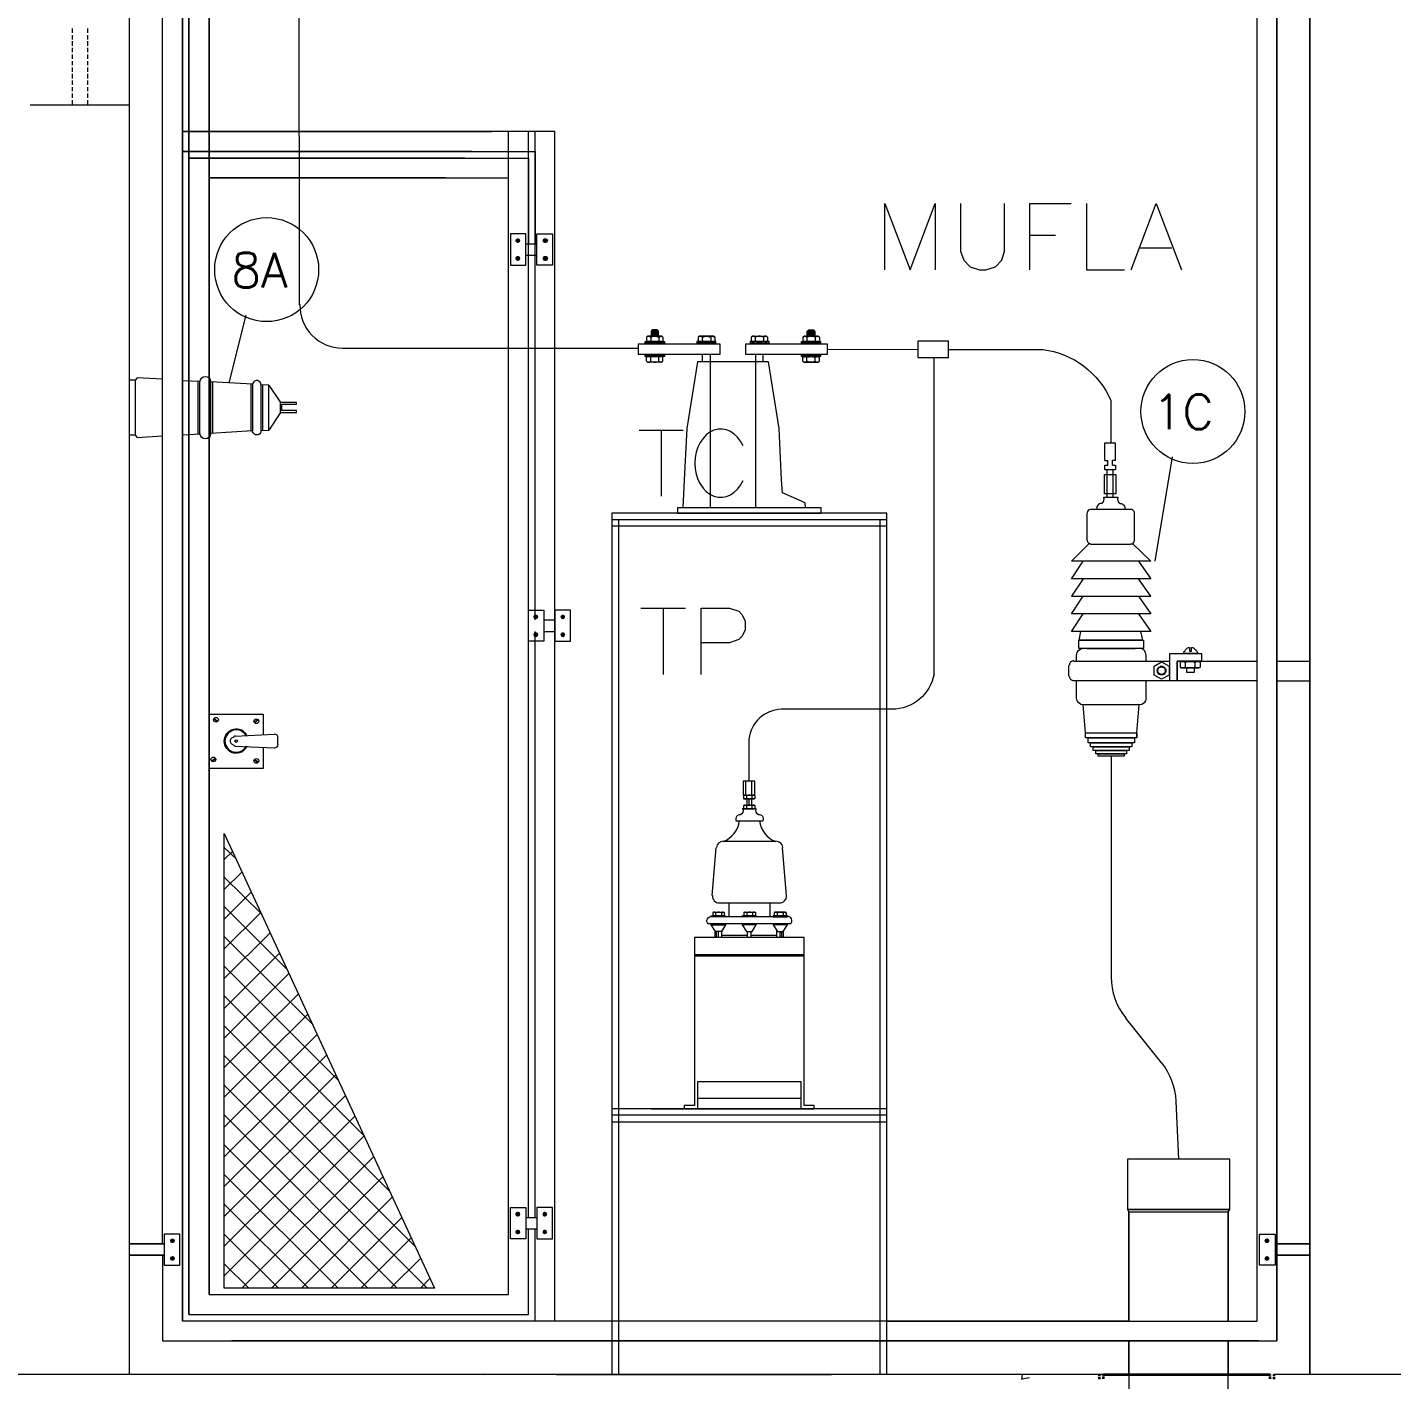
# Model space of a CAD drawing. Header units: inches. Extents: x 5 to 1823, y 18 to 726.
# Drawn here: x 1431.5 to 1510.1, y 457.2 to 535.1 of the extents above; entities that cross this region are included whole.
import ezdxf

# ---------------------------------------------------------------- set-up
doc = ezdxf.new("R2010")
doc.units = ezdxf.units.IN
doc.header["$MEASUREMENT"] = 0
for name, color, linetype in [('PDF_0', 7, 'Continuous'), ('PDF_EL0001', 1, 'Continuous'), ('PDF_ENTRADA-ELETRICA', 1, 'Continuous'), ('PDF_MASCARA', 1, 'Continuous'), ('PDF_PAREDE', 6, 'Continuous'), ('PDF_Texto', 6, 'Continuous'), ('PDF_TIGRECAD', 6, 'Continuous')]:
    doc.layers.add(name, color=color, linetype=linetype)
for name, color, linetype, true_color in [('PDF_EL0012', 7, 'Continuous', 0x00dddd), ('PDF_ENIT-EL0C132', 7, 'Continuous', 0x00dddd), ('PDF_TUB-ELETRICA', 7, 'Continuous', 0x7fbfff)]:
    doc.layers.add(name, color=color, linetype=linetype, true_color=true_color)
doc.styles.add('PDF RomanS', font='romans__.ttf')

msp = doc.modelspace()

# ---------------------------------------------------------------- linework, layer by layer
at = {"layer": 'PDF_0', "lineweight": 5}
for points in [[(1445.52, 574.437), (1502.375, 574.437), (1490.013, 574.437), (1502.375, 574.437), (1440.462, 574.437), (1440.462, 529.076), (1458.284, 529.076)], [(1481.038, 460.559), (1502.375, 460.559), (1502.375, 574.437)], [(1461.925, 460.559), (1461.925, 529.076), (1440.462, 529.076), (1440.462, 561.716)], [(1439.319, 465.004), (1439.319, 552.614)], [(1502.48, 459.416), (1481.038, 459.416), (1503.518, 459.416), (1503.518, 552.614), (1503.518, 459.416)], [(1434.112, 535.024), (1434.112, 534.77)], [(1434.112, 534.643), (1434.112, 534.389)], [(1435.001, 535.024), (1435.001, 534.77)], [(1435.001, 534.643), (1435.001, 534.389)], [(1505.423, 526.579), (1505.423, 534.855)], [(1434.112, 534.283), (1434.112, 534.029)], [(1434.112, 533.902), (1434.112, 533.648)], [(1435.001, 534.283), (1435.001, 534.029)], [(1435.001, 533.902), (1435.001, 533.648)], [(1434.112, 533.521), (1434.112, 533.267)], [(1434.112, 533.14), (1434.112, 532.908)], [(1435.001, 533.521), (1435.001, 533.267)], [(1435.001, 533.14), (1435.001, 532.908)], [(1434.112, 532.781), (1434.112, 532.527)], [(1434.112, 532.4), (1434.112, 532.146)], [(1435.001, 532.781), (1435.001, 532.527)], [(1435.001, 532.4), (1435.001, 532.146)], [(1434.112, 532.019), (1434.112, 531.765)], [(1434.112, 531.638), (1434.112, 531.405)], [(1435.001, 532.019), (1435.001, 531.765)], [(1435.001, 531.638), (1435.001, 531.405)], [(1437.414, 530.6), (1431.699, 530.6)], [(1434.112, 531.278), (1434.112, 531.024)], [(1434.112, 530.897), (1434.112, 530.6)], [(1435.001, 531.278), (1435.001, 531.024)], [(1435.001, 530.897), (1435.001, 530.6)], [(1442.007, 462.083), (1459.258, 462.083), (1459.258, 529.076)], [(1460.401, 500.946), (1460.401, 529.076)], [(1460.782, 500.946), (1460.782, 529.076)], [(1457.141, 527.933), (1440.462, 527.933), (1460.782, 527.933), (1460.782, 522.62)], [(1456.76, 527.552), (1440.843, 527.552), (1460.401, 527.552), (1460.401, 522.62)], [(1455.617, 526.409), (1442.007, 526.409), (1459.258, 526.409)], [(1480.933, 521.118), (1480.933, 524.928), (1482.393, 521.118), (1483.832, 524.928), (1483.832, 521.118)], [(1485.293, 524.928), (1485.293, 522.197), (1485.483, 521.668), (1485.843, 521.287), (1486.394, 521.118), (1486.753, 521.118), (1487.304, 521.287), (1487.664, 521.668), (1487.833, 522.197), (1487.833, 524.928)], [(1489.293, 521.118), (1489.293, 524.928), (1491.664, 524.928)], [(1492.553, 524.928), (1492.553, 521.118), (1494.733, 521.118)], [(1495.114, 521.118), (1496.554, 524.928), (1498.014, 521.118)], [(1489.293, 523.107), (1490.754, 523.107)], [(1460.253, 522.62), (1460.888, 522.62)], [(1460.253, 521.964), (1460.888, 521.964)], [(1495.643, 522.388), (1497.464, 522.388)], [(1467.894, 517.583), (1467.809, 517.667), (1467.534, 517.667), (1467.47, 517.583), (1467.47, 517.286)], [(1467.894, 517.286), (1467.894, 517.583), (1467.47, 517.583)], [(1467.894, 517.456), (1467.47, 517.583), (1467.894, 517.477)], [(1467.894, 517.435), (1467.47, 517.562)], [(1467.894, 517.413), (1467.47, 517.54)], [(1467.894, 517.392), (1467.47, 517.519)], [(1467.47, 517.498), (1467.894, 517.371), (1467.47, 517.477)], [(1467.894, 517.35), (1467.47, 517.456)], [(1467.894, 517.329), (1467.47, 517.435)], [(1467.894, 517.308), (1467.47, 517.413)], [(1467.809, 517.286), (1467.47, 517.392), (1467.873, 517.286)], [(1467.746, 517.286), (1467.47, 517.371)], [(1467.661, 517.286), (1467.47, 517.35)], [(1467.597, 517.286), (1467.47, 517.329)], [(1467.513, 517.286), (1467.47, 517.308)], [(1467.894, 517.498), (1467.555, 517.583)], [(1467.894, 517.519), (1467.619, 517.583)], [(1467.894, 517.54), (1467.703, 517.583)], [(1467.83, 517.583), (1467.894, 517.562), (1467.767, 517.583)], [(1476.466, 517.583), (1476.551, 517.667), (1476.826, 517.667), (1476.89, 517.583)], [(1476.466, 517.286), (1476.466, 517.583), (1476.89, 517.583), (1476.89, 517.286)], [(1476.593, 517.583), (1476.466, 517.562), (1476.53, 517.583)], [(1476.466, 517.54), (1476.657, 517.583)], [(1476.466, 517.519), (1476.742, 517.583)], [(1476.466, 517.498), (1476.805, 517.583)], [(1476.466, 517.477), (1476.89, 517.583), (1476.466, 517.456)], [(1476.466, 517.435), (1476.89, 517.562)], [(1476.466, 517.413), (1476.89, 517.54)], [(1476.466, 517.392), (1476.89, 517.519)], [(1476.89, 517.477), (1476.466, 517.371), (1476.89, 517.498)], [(1476.466, 517.35), (1476.89, 517.456)], [(1476.466, 517.329), (1476.89, 517.435)], [(1476.466, 517.308), (1476.89, 517.413)], [(1476.488, 517.286), (1476.89, 517.392), (1476.551, 517.286)], [(1476.636, 517.286), (1476.89, 517.371)], [(1476.699, 517.286), (1476.89, 517.35)], [(1476.763, 517.286), (1476.89, 517.329)], [(1476.847, 517.286), (1476.89, 517.308)], [(1467.132, 516.842), (1467.132, 516.99), (1468.232, 516.99), (1468.232, 516.842)], [(1468.232, 516.905), (1467.132, 516.905)], [(1471.196, 516.842), (1471.196, 516.99), (1470.095, 516.99), (1470.095, 516.842)], [(1471.196, 516.905), (1470.095, 516.905)], [(1474.265, 516.842), (1474.265, 516.99), (1473.164, 516.99), (1473.164, 516.842)], [(1473.164, 516.905), (1474.265, 516.905)], [(1476.128, 516.842), (1476.128, 516.99), (1477.228, 516.99), (1477.228, 516.842)], [(1476.128, 516.905), (1477.228, 516.905)], [(1468.232, 516.249), (1468.232, 516.122), (1467.132, 516.122), (1467.132, 516.249)], [(1468.232, 516.186), (1467.132, 516.186)], [(1476.361, 507.402), (1476.339, 507.698), (1475.027, 508.269), (1474.985, 509.01), (1474.837, 511.974), (1474.223, 515.826), (1470.137, 515.826), (1469.524, 511.974), (1469.375, 509.01), (1469.291, 507.402)], [(1470.434, 515.826), (1470.434, 516.249)], [(1470.878, 516.249), (1470.878, 515.826), (1470.878, 509.01), (1470.878, 507.402)], [(1473.482, 516.249), (1473.482, 515.826), (1473.482, 509.01), (1473.482, 507.402)], [(1473.926, 515.826), (1473.926, 516.249)], [(1477.228, 516.249), (1477.228, 516.122), (1476.128, 516.122), (1476.128, 516.249)], [(1476.128, 516.186), (1477.228, 516.186)], [(1439.319, 514.81), (1437.858, 514.895), (1437.752, 514.768), (1437.752, 511.593), (1437.858, 511.466), (1439.319, 511.55)], [(1437.752, 514.768), (1437.414, 514.768)], [(1440.462, 514.746), (1441.478, 514.704)], [(1441.351, 514.704), (1441.351, 511.677)], [(1442.197, 514.662), (1442.197, 511.72)], [(1444.399, 514.514), (1444.399, 513.18), (1444.399, 511.847)], [(1445.076, 514.492), (1445.076, 513.18), (1445.076, 511.868)], [(1446.113, 512.905), (1445.436, 511.889), (1445.436, 514.471), (1446.113, 513.476)], [(1444.991, 511.868), (1445.436, 511.889)], [(1466.772, 511.889), (1469.312, 511.889)], [(1468.042, 511.889), (1468.042, 508.079)], [(1437.752, 511.593), (1437.414, 511.593)], [(1493.611, 510.132), (1493.611, 511.148)], [(1494.225, 510.132), (1494.225, 511.148)], [(1493.738, 507.994), (1493.738, 509.603)], [(1493.781, 509.857), (1493.781, 510.132)], [(1494.056, 509.857), (1494.056, 510.132)], [(1494.077, 507.994), (1494.077, 509.603)], [(1494.331, 507.994), (1493.548, 507.994)], [(1481.038, 457.511), (1481.038, 507.105), (1465.206, 507.105), (1465.206, 457.49)], [(1481.038, 506.724), (1465.206, 506.724)], [(1481.038, 506.343), (1465.206, 506.343)], [(1465.587, 506.724), (1465.587, 457.49)], [(1480.657, 457.511), (1480.657, 506.724)], [(1466.878, 501.623), (1469.439, 501.623)], [(1468.169, 501.623), (1468.169, 497.813)], [(1470.349, 497.813), (1470.349, 501.623), (1471.979, 501.623), (1472.529, 501.454), (1472.699, 501.263), (1472.889, 500.903), (1472.889, 500.353), (1472.699, 499.993), (1472.529, 499.824), (1471.979, 499.633), (1470.349, 499.633)], [(1461.29, 500.946), (1461.925, 500.946)], [(1460.401, 466.528), (1460.401, 500.289)], [(1460.782, 466.528), (1460.782, 500.289)], [(1461.29, 500.289), (1461.925, 500.289)], [(1445.118, 493.622), (1445.118, 492.394), (1442.007, 492.394), (1442.007, 495.527), (1445.118, 495.527), (1445.118, 494.32)], [(1442.282, 495.252), (1442.494, 495.104)], [(1442.303, 495.273), (1442.515, 495.104)], [(1444.801, 495.188), (1444.589, 495.04)], [(1444.822, 495.188), (1444.61, 495.019)], [(1445.753, 494.342), (1443.51, 494.236)], [(1443.51, 493.685), (1445.753, 493.58)], [(1445.965, 493.77), (1445.965, 494.151)], [(1442.134, 492.839), (1442.345, 492.966)], [(1442.134, 492.818), (1442.367, 492.945)], [(1444.801, 492.733), (1444.589, 492.881)], [(1444.822, 492.754), (1444.61, 492.902)], [(1472.931, 490.849), (1472.931, 491.653)], [(1473.27, 490.849), (1473.27, 491.653)], [(1472.995, 490.278), (1472.995, 490.637)], [(1473.122, 490.278), (1473.122, 490.637)], [(1473.27, 490.278), (1473.27, 490.637)], [(1473.905, 489.367), (1472.339, 489.367)], [(1470.984, 485.071), (1471.217, 487.822)], [(1474.858, 484.626), (1471.386, 484.626)], [(1471.937, 484.626), (1471.937, 483.843)], [(1474.307, 484.626), (1474.307, 483.843)], [(1470.921, 483.377), (1471.746, 483.377), (1471.513, 482.996), (1471.175, 482.996), (1470.921, 483.377), (1470.921, 483.441), (1471.746, 483.441), (1471.746, 483.377)], [(1475.302, 483.843), (1470.942, 483.843)], [(1473.524, 483.377), (1472.72, 483.377), (1472.953, 482.996), (1473.291, 482.996), (1473.524, 483.377), (1473.524, 483.441), (1472.72, 483.441), (1472.72, 483.377)], [(1475.323, 483.377), (1474.498, 483.377), (1474.752, 482.996), (1475.069, 482.996), (1475.323, 483.377), (1475.323, 483.441), (1474.498, 483.441), (1474.498, 483.377)], [(1471.153, 482.658), (1471.153, 483.017)], [(1471.238, 482.658), (1471.238, 482.996)], [(1471.344, 482.658), (1471.344, 482.996)], [(1471.534, 482.658), (1471.534, 483.06)], [(1473.016, 482.763), (1471.534, 482.763)], [(1473.016, 482.658), (1473.016, 482.996)], [(1473.228, 482.658), (1473.228, 482.996)], [(1474.71, 482.763), (1473.228, 482.763)], [(1474.71, 482.658), (1474.71, 483.06)], [(1474.9, 482.658), (1474.9, 482.996)], [(1475.006, 482.658), (1475.006, 482.996)], [(1475.091, 482.658), (1475.091, 483.017)], [(1476.276, 481.663), (1469.968, 481.663)], [(1476.276, 481.578), (1469.968, 481.578)], [(1494.797, 478.001), (1496.871, 475.418)], [(1470.159, 472.794), (1470.159, 474.36), (1476.085, 474.36), (1476.085, 472.794)], [(1476.085, 473.386), (1470.159, 473.386)], [(1497.697, 473.217), (1497.845, 469.894)], [(1481.038, 472.794), (1465.206, 472.794)], [(1481.038, 472.413), (1465.206, 472.413)], [(1467.449, 472.794), (1474.964, 472.794), (1474.18, 472.794)], [(1470.624, 472.794), (1469.82, 472.794)], [(1481.038, 472.011), (1465.206, 472.011)], [(1460.253, 466.528), (1460.888, 466.528)], [(1440.843, 460.94), (1460.401, 460.94), (1460.401, 465.872)], [(1460.253, 465.872), (1460.888, 465.872)], [(1460.782, 460.559), (1460.782, 465.872)], [(1439.319, 464.348), (1439.319, 459.416), (1494.987, 459.416), (1443.319, 459.416)], [(1494.987, 460.559), (1467.449, 460.559), (1440.462, 460.559)], [(1462.009, 457.49), (1477.863, 457.49)], [(1505.423, 457.49), (1503.348, 457.49)]]:
    msp.add_lwpolyline(points, dxfattribs=at)
for points in [[(1440.462, 540.676), (1440.462, 460.559)], [(1440.843, 540.295), (1440.843, 460.94)], [(1442.007, 539.152), (1442.007, 462.083)], [(1460.253, 521.393), (1460.253, 523.192), (1459.364, 523.192), (1459.364, 521.393)], [(1460.888, 521.393), (1460.888, 523.192), (1461.777, 523.192), (1461.777, 521.393)], [(1466.73, 516.249), (1471.45, 516.249), (1471.45, 516.842), (1466.73, 516.842)], [(1477.631, 516.249), (1477.631, 516.842), (1472.91, 516.842), (1472.91, 516.249)], [(1482.838, 517.011), (1482.838, 516.059), (1484.594, 516.059), (1484.594, 517.011)], [(1447.044, 513.371), (1447.044, 513.476), (1446.092, 513.476), (1446.092, 512.905), (1447.044, 512.905), (1447.044, 513.011), (1446.198, 513.011), (1446.198, 513.371)], [(1493.59, 509.328), (1494.246, 509.328), (1494.246, 508.206), (1493.59, 508.206)], [(1477.271, 507.105), (1477.271, 507.402), (1468.994, 507.402), (1468.994, 507.105)], [(1461.29, 501.517), (1461.29, 499.718), (1460.401, 499.718), (1460.401, 501.517)], [(1461.925, 501.517), (1461.925, 499.718), (1462.814, 499.718), (1462.814, 501.517)], [(1473.439, 491.653), (1472.762, 491.653), (1472.762, 490.849), (1473.439, 490.849)], [(1470.921, 483.906), (1471.746, 483.906), (1471.746, 483.843), (1470.921, 483.843)], [(1472.72, 483.906), (1473.524, 483.906), (1473.524, 483.843), (1472.72, 483.843)], [(1475.323, 483.906), (1474.498, 483.906), (1474.498, 483.843), (1475.323, 483.843)], [(1469.375, 472.794), (1476.869, 472.794), (1476.869, 472.984), (1476.276, 472.984), (1476.276, 482.658), (1469.968, 482.658), (1469.968, 472.984), (1469.375, 472.984)], [(1460.253, 467.1), (1460.253, 465.301), (1459.364, 465.301), (1459.364, 467.1)], [(1460.888, 467.1), (1460.888, 465.301), (1461.777, 465.301), (1461.777, 467.1)], [(1439.424, 465.576), (1439.424, 463.777), (1440.313, 463.777), (1440.313, 465.576)], [(1439.424, 465.576), (1439.424, 463.777), (1440.313, 463.777), (1440.313, 465.576)], [(1503.412, 465.576), (1503.412, 463.777), (1502.523, 463.777), (1502.523, 465.576)], [(1503.412, 465.576), (1503.412, 463.777), (1502.523, 463.777), (1502.523, 465.576)], [(1439.424, 465.004), (1437.414, 465.004)], [(1503.412, 465.004), (1505.423, 465.004)], [(1439.424, 464.348), (1437.414, 464.348)], [(1503.412, 464.348), (1505.423, 464.348)]]:
    msp.add_lwpolyline(points, close=True, dxfattribs=at)
for points in [[(1440.462, 511.614), (1441.478, 511.677), (1441.478, 514.662, -0.999972), (1442.091, 514.672)], [(1444.504, 514.535), (1442.091, 514.662), (1442.091, 511.677, -0.999972), (1441.478, 511.688)], [(1444.991, 514.503, 1.000032), (1444.504, 514.492), (1444.504, 513.18), (1444.504, 511.847), (1442.091, 511.698)], [(1445.436, 514.471), (1444.991, 514.492), (1444.991, 513.18), (1444.991, 511.847, -1.000032), (1444.504, 511.857)], [(1494.478, 507.653, -0.575234), (1494.733, 507.317), (1493.146, 507.317)], [(1443.425, 494.193), (1443.298, 494.13, 0.542942), (1443.298, 493.812), (1443.425, 493.728, 0.131926), (1443.531, 493.686)], [(1493.971, 493.093), (1493.971, 480.393, 0.17001), (1494.806, 478.02)], [(1472.744, 490.072, -0.373533), (1472.616, 489.725, 0.575234), (1472.356, 489.394)], [(1473.651, 489.72, -0.373533), (1473.524, 490.066), (1472.72, 490.066)], [(1473.705, 489.384, 0.27696), (1474.646, 488.182), (1471.619, 488.182, 0.27696), (1472.56, 489.384)], [(1474.868, 484.647, 0.438798), (1475.26, 485.071), (1475.027, 487.822)], [(1475.493, 483.441), (1470.751, 483.441, -0.704918), (1470.961, 483.862)]]:
    msp.add_lwpolyline(points, format="xyb", dxfattribs=at)
msp.add_lwpolyline([(1444.182, 494.27, 4.367316), (1444.182, 493.672, -4.372126)], format="xyb", close=True, dxfattribs=at)
for centre, radius in [((1442.398, 495.199), 0.138), ((1444.727, 495.114), 0.138), ((1443.563, 493.971), 0.0741), ((1442.25, 492.913), 0.138), ((1444.727, 492.828), 0.138)]:
    msp.add_circle(centre, radius, dxfattribs=at)
for centre, radius, start, end in [((1493.283, 507.92), 0.286, 298.86489, 20.7941), ((1494.617, 507.92), 0.286, 159.2059, 241.13511), ((1493.389, 507.412), 0.244, 82.0802, 201.71616), ((1443.563, 493.971), 0.646, 27.29503, 332.70497), ((1443.541, 494.056), 0.201, 92.95873, 123.02031), ((1445.785, 494.162), 0.201, 0.00186, 92.92896), ((1445.785, 493.781), 0.201, 267.07104, 359.99814), ((1473.704, 489.484), 0.243, 338.28384, 97.91981), ((1471.63, 487.812), 0.392, 90.001, 175.24102), ((1474.657, 487.812), 0.392, 4.75898, 89.999), ((1471.397, 485.039), 0.392, 175.23676, 270.0039), ((1475.334, 483.621), 0.243, 316.2006, 96.92346), ((1493.897, 473.058), 3.821, 2.599, 38.59411)]:
    msp.add_arc(centre, radius, start, end, dxfattribs=at)
msp.add_ellipse((1471.479, 509.979), major_axis=(0.009, 1.965), ratio=0.757245, start_param=5.249386, end_param=10.470667, dxfattribs=at)
at = {"layer": 'PDF_0', "transparency": 33554559}
for points in [[(1459.681, 522.896), (1459.787, 522.79), (1459.639, 522.79)], [(1459.639, 522.79), (1459.681, 522.705), (1459.787, 522.79)], [(1459.787, 522.938), (1459.681, 522.896), (1459.787, 522.79)], [(1459.681, 522.705), (1459.787, 522.79), (1459.787, 522.663)], [(1459.787, 522.79), (1459.893, 522.896), (1459.787, 522.938)], [(1459.935, 522.79), (1459.787, 522.79), (1459.893, 522.896)], [(1459.787, 522.79), (1459.787, 522.663), (1459.893, 522.705)], [(1459.893, 522.705), (1459.935, 522.79), (1459.787, 522.79)], [(1461.247, 522.896), (1461.332, 522.79), (1461.205, 522.79)], [(1461.205, 522.79), (1461.247, 522.705), (1461.332, 522.79)], [(1461.332, 522.938), (1461.247, 522.896), (1461.332, 522.79)], [(1461.29, 522.896), (1461.396, 522.79), (1461.247, 522.79)], [(1461.247, 522.79), (1461.29, 522.705), (1461.396, 522.79)], [(1461.247, 522.705), (1461.332, 522.79), (1461.332, 522.663)], [(1461.396, 522.938), (1461.29, 522.896), (1461.396, 522.79)], [(1461.29, 522.705), (1461.396, 522.79), (1461.396, 522.663)], [(1461.332, 522.79), (1461.438, 522.896), (1461.332, 522.938)], [(1461.48, 522.79), (1461.332, 522.79), (1461.438, 522.896)], [(1461.332, 522.79), (1461.332, 522.663), (1461.438, 522.705)], [(1461.438, 522.705), (1461.48, 522.79), (1461.332, 522.79)], [(1461.396, 522.79), (1461.501, 522.896), (1461.396, 522.938)], [(1461.544, 522.79), (1461.396, 522.79), (1461.501, 522.896)], [(1461.396, 522.79), (1461.396, 522.663), (1461.501, 522.705)], [(1461.501, 522.705), (1461.544, 522.79), (1461.396, 522.79)], [(1459.681, 521.88), (1459.639, 521.774), (1459.787, 521.774)], [(1459.639, 521.774), (1459.787, 521.774), (1459.681, 521.668)], [(1459.787, 521.774), (1459.787, 521.922), (1459.681, 521.88)], [(1459.787, 521.774), (1459.681, 521.668), (1459.787, 521.626)], [(1459.893, 521.88), (1459.787, 521.774), (1459.787, 521.922)], [(1459.935, 521.774), (1459.893, 521.88), (1459.787, 521.774)], [(1459.787, 521.626), (1459.893, 521.668), (1459.787, 521.774)], [(1459.893, 521.668), (1459.787, 521.774), (1459.935, 521.774)], [(1461.247, 521.88), (1461.205, 521.774), (1461.332, 521.774)], [(1461.205, 521.774), (1461.332, 521.774), (1461.247, 521.668)], [(1461.332, 521.774), (1461.332, 521.922), (1461.247, 521.88)], [(1461.29, 521.88), (1461.247, 521.774), (1461.396, 521.774)], [(1461.247, 521.774), (1461.396, 521.774), (1461.29, 521.668)], [(1461.332, 521.774), (1461.247, 521.668), (1461.332, 521.626)], [(1461.396, 521.774), (1461.396, 521.922), (1461.29, 521.88)], [(1461.396, 521.774), (1461.29, 521.668), (1461.396, 521.626)], [(1461.438, 521.88), (1461.332, 521.774), (1461.332, 521.922)], [(1461.48, 521.774), (1461.438, 521.88), (1461.332, 521.774)], [(1461.332, 521.626), (1461.438, 521.668), (1461.332, 521.774)], [(1461.438, 521.668), (1461.332, 521.774), (1461.48, 521.774)], [(1461.501, 521.88), (1461.396, 521.774), (1461.396, 521.922)], [(1461.544, 521.774), (1461.501, 521.88), (1461.396, 521.774)], [(1461.396, 521.626), (1461.501, 521.668), (1461.396, 521.774)], [(1461.501, 521.668), (1461.396, 521.774), (1461.544, 521.774)], [(1460.718, 501.221), (1460.824, 501.136), (1460.676, 501.136)], [(1460.676, 501.136), (1460.718, 501.03), (1460.824, 501.136)], [(1460.824, 501.263), (1460.718, 501.221), (1460.824, 501.136)], [(1460.718, 501.03), (1460.824, 501.136), (1460.824, 500.988)], [(1460.824, 501.136), (1460.93, 501.221), (1460.824, 501.263)], [(1460.972, 501.136), (1460.824, 501.136), (1460.93, 501.221)], [(1460.824, 501.136), (1460.824, 500.988), (1460.93, 501.03)], [(1460.93, 501.03), (1460.972, 501.136), (1460.824, 501.136)], [(1462.285, 501.221), (1462.39, 501.136), (1462.242, 501.136)], [(1462.242, 501.136), (1462.285, 501.03), (1462.39, 501.136)], [(1462.39, 501.263), (1462.285, 501.221), (1462.39, 501.136)], [(1462.285, 501.03), (1462.39, 501.136), (1462.39, 500.988)], [(1462.39, 501.136), (1462.475, 501.221), (1462.39, 501.263)], [(1462.517, 501.136), (1462.39, 501.136), (1462.475, 501.221)], [(1462.39, 501.136), (1462.39, 500.988), (1462.475, 501.03)], [(1462.475, 501.03), (1462.517, 501.136), (1462.39, 501.136)], [(1460.718, 500.205), (1460.676, 500.099), (1460.824, 500.099)], [(1460.676, 500.099), (1460.824, 500.099), (1460.718, 499.993)], [(1460.824, 500.099), (1460.824, 500.247), (1460.718, 500.205)], [(1460.824, 500.099), (1460.718, 499.993), (1460.824, 499.951)], [(1460.93, 500.205), (1460.824, 500.099), (1460.824, 500.247)], [(1460.972, 500.099), (1460.93, 500.205), (1460.824, 500.099)], [(1460.824, 499.951), (1460.93, 499.993), (1460.824, 500.099)], [(1460.93, 499.993), (1460.824, 500.099), (1460.972, 500.099)], [(1462.285, 500.205), (1462.242, 500.099), (1462.39, 500.099)], [(1462.242, 500.099), (1462.39, 500.099), (1462.285, 499.993)], [(1462.39, 500.099), (1462.39, 500.247), (1462.285, 500.205)], [(1462.39, 500.099), (1462.285, 499.993), (1462.39, 499.951)], [(1462.475, 500.205), (1462.39, 500.099), (1462.39, 500.247)], [(1462.517, 500.099), (1462.475, 500.205), (1462.39, 500.099)], [(1462.39, 499.951), (1462.475, 499.993), (1462.39, 500.099)], [(1462.475, 499.993), (1462.39, 500.099), (1462.517, 500.099)], [(1459.681, 466.825), (1459.787, 466.719), (1459.639, 466.719)], [(1459.639, 466.719), (1459.681, 466.613), (1459.787, 466.719)], [(1459.787, 466.867), (1459.681, 466.825), (1459.787, 466.719)], [(1459.681, 466.613), (1459.787, 466.719), (1459.787, 466.571)], [(1459.787, 466.719), (1459.893, 466.825), (1459.787, 466.867)], [(1459.935, 466.719), (1459.787, 466.719), (1459.893, 466.825)], [(1459.787, 466.719), (1459.787, 466.571), (1459.893, 466.613)], [(1459.893, 466.613), (1459.935, 466.719), (1459.787, 466.719)], [(1461.247, 466.825), (1461.332, 466.719), (1461.205, 466.719)], [(1461.205, 466.719), (1461.247, 466.613), (1461.332, 466.719)], [(1461.332, 466.867), (1461.247, 466.825), (1461.332, 466.719)], [(1461.247, 466.613), (1461.332, 466.719), (1461.332, 466.571)], [(1461.332, 466.719), (1461.438, 466.825), (1461.332, 466.867)], [(1461.48, 466.719), (1461.332, 466.719), (1461.438, 466.825)], [(1461.332, 466.719), (1461.332, 466.571), (1461.438, 466.613)], [(1461.438, 466.613), (1461.48, 466.719), (1461.332, 466.719)], [(1459.681, 465.788), (1459.639, 465.682), (1459.787, 465.682)], [(1459.639, 465.682), (1459.787, 465.682), (1459.681, 465.597)], [(1459.787, 465.682), (1459.787, 465.83), (1459.681, 465.788)], [(1459.787, 465.682), (1459.681, 465.597), (1459.787, 465.555)], [(1459.893, 465.788), (1459.787, 465.682), (1459.787, 465.83)], [(1459.935, 465.682), (1459.893, 465.788), (1459.787, 465.682)], [(1459.787, 465.555), (1459.893, 465.597), (1459.787, 465.682)], [(1459.893, 465.597), (1459.787, 465.682), (1459.935, 465.682)], [(1461.247, 465.788), (1461.205, 465.682), (1461.332, 465.682)], [(1461.205, 465.682), (1461.332, 465.682), (1461.247, 465.597)], [(1461.332, 465.682), (1461.332, 465.83), (1461.247, 465.788)], [(1461.332, 465.682), (1461.247, 465.597), (1461.332, 465.555)], [(1461.438, 465.788), (1461.332, 465.682), (1461.332, 465.83)], [(1461.48, 465.682), (1461.438, 465.788), (1461.332, 465.682)], [(1461.332, 465.555), (1461.438, 465.597), (1461.332, 465.682)], [(1461.438, 465.597), (1461.332, 465.682), (1461.48, 465.682)], [(1439.784, 465.28), (1439.89, 465.195), (1439.742, 465.195)], [(1439.784, 465.28), (1439.89, 465.195), (1439.742, 465.195)], [(1439.742, 465.195), (1439.784, 465.089), (1439.89, 465.195)], [(1439.742, 465.195), (1439.784, 465.089), (1439.89, 465.195)], [(1439.89, 465.322), (1439.784, 465.28), (1439.89, 465.195)], [(1439.89, 465.322), (1439.784, 465.28), (1439.89, 465.195)], [(1439.784, 465.089), (1439.89, 465.195), (1439.89, 465.047)], [(1439.784, 465.089), (1439.89, 465.195), (1439.89, 465.047)], [(1439.89, 465.195), (1439.996, 465.28), (1439.89, 465.322)], [(1439.89, 465.195), (1439.996, 465.28), (1439.89, 465.322)], [(1440.038, 465.195), (1439.89, 465.195), (1439.996, 465.28)], [(1440.038, 465.195), (1439.89, 465.195), (1439.996, 465.28)], [(1439.89, 465.195), (1439.89, 465.047), (1439.996, 465.089)], [(1439.996, 465.089), (1440.038, 465.195), (1439.89, 465.195)], [(1439.89, 465.195), (1439.89, 465.047), (1439.996, 465.089)], [(1439.996, 465.089), (1440.038, 465.195), (1439.89, 465.195)], [(1502.84, 465.28), (1502.946, 465.195), (1502.798, 465.195)], [(1502.84, 465.28), (1502.946, 465.195), (1502.798, 465.195)], [(1502.798, 465.195), (1502.84, 465.089), (1502.946, 465.195)], [(1502.798, 465.195), (1502.84, 465.089), (1502.946, 465.195)], [(1502.946, 465.322), (1502.84, 465.28), (1502.946, 465.195)], [(1502.946, 465.322), (1502.84, 465.28), (1502.946, 465.195)], [(1502.84, 465.089), (1502.946, 465.195), (1502.946, 465.047)], [(1502.84, 465.089), (1502.946, 465.195), (1502.946, 465.047)], [(1502.946, 465.195), (1503.052, 465.28), (1502.946, 465.322)], [(1502.946, 465.195), (1503.052, 465.28), (1502.946, 465.322)], [(1503.094, 465.195), (1502.946, 465.195), (1503.052, 465.28)], [(1503.094, 465.195), (1502.946, 465.195), (1503.052, 465.28)], [(1502.946, 465.195), (1502.946, 465.047), (1503.052, 465.089)], [(1503.052, 465.089), (1503.094, 465.195), (1502.946, 465.195)], [(1502.946, 465.195), (1502.946, 465.047), (1503.052, 465.089)], [(1503.052, 465.089), (1503.094, 465.195), (1502.946, 465.195)], [(1439.784, 464.264), (1439.742, 464.158), (1439.89, 464.158)], [(1439.784, 464.264), (1439.742, 464.158), (1439.89, 464.158)], [(1439.742, 464.158), (1439.89, 464.158), (1439.784, 464.073)], [(1439.742, 464.158), (1439.89, 464.158), (1439.784, 464.073)], [(1439.89, 464.158), (1439.89, 464.306), (1439.784, 464.264)], [(1439.89, 464.158), (1439.89, 464.306), (1439.784, 464.264)], [(1439.89, 464.158), (1439.784, 464.073), (1439.89, 464.031)], [(1439.89, 464.158), (1439.784, 464.073), (1439.89, 464.031)], [(1439.996, 464.264), (1439.89, 464.158), (1439.89, 464.306)], [(1439.996, 464.264), (1439.89, 464.158), (1439.89, 464.306)], [(1440.038, 464.158), (1439.996, 464.264), (1439.89, 464.158)], [(1440.038, 464.158), (1439.996, 464.264), (1439.89, 464.158)], [(1439.89, 464.031), (1439.996, 464.073), (1439.89, 464.158)], [(1439.996, 464.073), (1439.89, 464.158), (1440.038, 464.158)], [(1439.89, 464.031), (1439.996, 464.073), (1439.89, 464.158)], [(1439.996, 464.073), (1439.89, 464.158), (1440.038, 464.158)], [(1502.84, 464.264), (1502.798, 464.158), (1502.946, 464.158)], [(1502.84, 464.264), (1502.798, 464.158), (1502.946, 464.158)], [(1502.798, 464.158), (1502.946, 464.158), (1502.84, 464.073)], [(1502.798, 464.158), (1502.946, 464.158), (1502.84, 464.073)], [(1502.946, 464.158), (1502.946, 464.306), (1502.84, 464.264)], [(1502.946, 464.158), (1502.946, 464.306), (1502.84, 464.264)], [(1502.946, 464.158), (1502.84, 464.073), (1502.946, 464.031)], [(1502.946, 464.158), (1502.84, 464.073), (1502.946, 464.031)], [(1503.052, 464.264), (1502.946, 464.158), (1502.946, 464.306)], [(1503.052, 464.264), (1502.946, 464.158), (1502.946, 464.306)], [(1503.094, 464.158), (1503.052, 464.264), (1502.946, 464.158)], [(1503.094, 464.158), (1503.052, 464.264), (1502.946, 464.158)], [(1502.946, 464.031), (1503.052, 464.073), (1502.946, 464.158)], [(1503.052, 464.073), (1502.946, 464.158), (1503.094, 464.158)], [(1502.946, 464.031), (1503.052, 464.073), (1502.946, 464.158)], [(1503.052, 464.073), (1502.946, 464.158), (1503.094, 464.158)]]:
    msp.add_solid(points, dxfattribs=at)
at = {"layer": 'PDF_EL0001', "lineweight": 5}
for points in [[(1437.414, 457.49), (1437.414, 577.485), (1505.423, 577.485), (1490.013, 577.485)], [(1493.273, 457.49), (1381.004, 457.49)], [(1493.506, 457.49), (1490.013, 457.49)]]:
    msp.add_lwpolyline(points, dxfattribs=at)
msp.add_lwpolyline([(1505.423, 457.49), (1505.423, 577.485)], close=True, dxfattribs=at)
at = {"layer": 'PDF_EL0012', "lineweight": 5}
for centre in [(1445.319, 521.128), (1498.681, 512.958)]:
    msp.add_circle(centre, 2.995, dxfattribs=at)
at = {"layer": 'PDF_ENIT-EL0C132', "lineweight": 5}
for points in [[(1443.15, 514.598), (1444.145, 518.514)], [(1496.511, 504.332), (1497.506, 510.344)]]:
    msp.add_lwpolyline(points, dxfattribs=at)
at = {"layer": 'PDF_ENTRADA-ELETRICA', "lineweight": 5}
msp.add_lwpolyline([(1541.872, 457.49), (1525.637, 457.49), (1505.423, 457.49)], dxfattribs=at)
at = {"layer": 'PDF_MASCARA', "lineweight": 5}
for points in [[(1468, 517.286), (1468.042, 517.286), (1468.084, 517.286), (1467.259, 517.286), (1467.195, 517.244), (1467.238, 517.265), (1467.28, 517.286), (1467.322, 517.286), (1467.365, 517.286), (1467.407, 517.265), (1467.449, 517.244), (1467.513, 517.265), (1467.597, 517.286), (1467.682, 517.286), (1467.767, 517.286), (1467.83, 517.265), (1467.915, 517.244), (1467.957, 517.265)], [(1468.105, 517.265), (1468.084, 517.286), (1468.148, 517.244)], [(1470.963, 517.286), (1471.005, 517.286), (1471.048, 517.286), (1471.09, 517.265), (1471.132, 517.244), (1471.069, 517.286), (1470.243, 517.286), (1470.18, 517.244), (1470.222, 517.265), (1470.264, 517.286), (1470.307, 517.286), (1470.349, 517.286), (1470.391, 517.265), (1470.413, 517.244), (1470.497, 517.265), (1470.582, 517.286), (1470.645, 517.286), (1470.73, 517.286), (1470.815, 517.265), (1470.899, 517.244), (1470.921, 517.265)], [(1473.397, 517.286), (1473.355, 517.286), (1473.312, 517.286), (1473.27, 517.265), (1473.228, 517.244), (1473.291, 517.286), (1474.117, 517.286), (1474.18, 517.244), (1474.138, 517.265), (1474.096, 517.286), (1474.053, 517.286), (1474.011, 517.286), (1473.969, 517.265), (1473.947, 517.244), (1473.863, 517.265), (1473.778, 517.286), (1473.715, 517.286), (1473.63, 517.286), (1473.545, 517.265), (1473.461, 517.244), (1473.439, 517.265)], [(1476.361, 517.286), (1476.318, 517.286), (1476.297, 517.286), (1476.255, 517.265), (1476.212, 517.244), (1476.276, 517.286), (1477.101, 517.286), (1477.165, 517.244), (1477.123, 517.265), (1477.08, 517.286), (1477.038, 517.286), (1476.996, 517.286), (1476.953, 517.265), (1476.911, 517.244), (1476.847, 517.265), (1476.763, 517.286), (1476.678, 517.286), (1476.593, 517.286), (1476.53, 517.265), (1476.445, 517.244), (1476.403, 517.265)], [(1467.767, 516.99), (1467.83, 516.99), (1467.915, 517.011), (1467.957, 517.011), (1468, 516.99), (1468.042, 516.99), (1468.084, 516.99), (1468.148, 517.011), (1468.105, 516.99), (1468.084, 516.99), (1467.259, 516.99), (1467.195, 517.011), (1467.238, 516.99), (1467.28, 516.99), (1467.322, 516.99), (1467.365, 516.99), (1467.407, 517.011), (1467.449, 517.011), (1467.513, 516.99), (1467.597, 516.99), (1467.682, 516.99)], [(1470.645, 516.99), (1470.582, 516.99), (1470.497, 516.99), (1470.413, 517.011), (1470.391, 517.011), (1470.349, 516.99), (1470.307, 516.99), (1470.264, 516.99), (1470.222, 516.99), (1470.18, 517.011), (1470.243, 516.99), (1471.069, 516.99), (1471.132, 517.011), (1471.09, 516.99), (1471.048, 516.99), (1471.005, 516.99), (1470.963, 516.99), (1470.921, 517.011), (1470.899, 517.011), (1470.815, 516.99), (1470.73, 516.99)], [(1473.715, 516.99), (1473.778, 516.99), (1473.863, 516.99), (1473.947, 517.011), (1473.969, 517.011), (1474.011, 516.99), (1474.053, 516.99), (1474.096, 516.99), (1474.138, 516.99), (1474.18, 517.011), (1474.117, 516.99), (1473.291, 516.99), (1473.228, 517.011), (1473.27, 516.99), (1473.312, 516.99), (1473.355, 516.99), (1473.397, 516.99), (1473.439, 517.011), (1473.461, 517.011), (1473.545, 516.99), (1473.63, 516.99)], [(1476.678, 516.99), (1476.763, 516.99), (1476.847, 516.99), (1476.911, 517.011), (1476.953, 517.011), (1476.996, 516.99), (1477.038, 516.99), (1477.08, 516.99), (1477.123, 516.99), (1477.165, 517.011), (1477.101, 516.99), (1476.276, 516.99), (1476.212, 517.011), (1476.255, 516.99), (1476.297, 516.99), (1476.318, 516.99), (1476.361, 516.99), (1476.403, 517.011), (1476.445, 517.011), (1476.53, 516.99), (1476.593, 516.99)], [(1467.682, 516.122), (1467.597, 516.101), (1467.513, 516.101), (1467.449, 516.08), (1467.407, 516.101), (1467.365, 516.101), (1467.322, 516.122), (1467.28, 516.101), (1467.238, 516.101), (1467.195, 516.08), (1467.259, 516.122), (1468.084, 516.122), (1468.148, 516.08), (1468.105, 516.101), (1468.084, 516.101), (1468.042, 516.122), (1468, 516.101), (1467.957, 516.101), (1467.915, 516.08), (1467.83, 516.101), (1467.767, 516.101)], [(1468, 515.805), (1468.042, 515.805), (1468.084, 515.805), (1467.259, 515.805), (1467.195, 515.847), (1467.238, 515.826), (1467.28, 515.805), (1467.322, 515.805), (1467.365, 515.805), (1467.407, 515.826), (1467.449, 515.847), (1467.513, 515.826), (1467.597, 515.805), (1467.682, 515.805), (1467.767, 515.805), (1467.83, 515.826), (1467.915, 515.847), (1467.957, 515.826)], [(1468.105, 515.826), (1468.084, 515.805), (1468.148, 515.847)], [(1476.678, 516.122), (1476.763, 516.101), (1476.847, 516.101), (1476.911, 516.08), (1476.953, 516.101), (1476.996, 516.101), (1477.038, 516.122), (1477.08, 516.101), (1477.123, 516.101), (1477.165, 516.08), (1477.101, 516.122), (1476.276, 516.122), (1476.212, 516.08), (1476.255, 516.101), (1476.297, 516.101), (1476.318, 516.122), (1476.361, 516.101), (1476.403, 516.101), (1476.445, 516.08), (1476.53, 516.101), (1476.593, 516.101)], [(1476.361, 515.805), (1476.318, 515.805), (1476.297, 515.805), (1476.255, 515.826), (1476.212, 515.847), (1476.276, 515.805), (1477.101, 515.805), (1477.165, 515.847), (1477.123, 515.826), (1477.08, 515.805), (1477.038, 515.805), (1476.996, 515.805), (1476.953, 515.826), (1476.911, 515.847), (1476.847, 515.826), (1476.763, 515.805), (1476.678, 515.805), (1476.593, 515.805), (1476.53, 515.826), (1476.445, 515.847), (1476.403, 515.826)], [(1498.48, 499.146), (1498.607, 499.146), (1498.607, 499.358), (1498.67, 499.358), (1498.713, 499.337), (1498.755, 499.295), (1498.797, 499.273), (1498.84, 499.231), (1498.861, 499.189), (1498.903, 499.146), (1498.924, 499.104), (1498.945, 499.062), (1498.945, 499.019), (1498.141, 499.019), (1498.162, 499.062), (1498.162, 499.104), (1498.205, 499.146), (1498.226, 499.189), (1498.247, 499.231), (1498.289, 499.273), (1498.332, 499.295), (1498.374, 499.337), (1498.416, 499.358), (1498.48, 499.358)], [(1497.316, 498.279), (1497.316, 497.771), (1496.871, 497.538), (1496.448, 497.771), (1496.448, 498.279), (1496.871, 498.533)], [(1496.85, 497.792), (1496.808, 497.792), (1496.765, 497.813), (1496.744, 497.813), (1496.702, 497.834), (1496.681, 497.876), (1496.659, 497.898), (1496.638, 497.919), (1496.638, 497.961), (1496.638, 498.003), (1496.617, 498.025), (1496.638, 498.067), (1496.638, 498.109), (1496.638, 498.13), (1496.659, 498.173), (1496.681, 498.194), (1496.702, 498.215), (1496.744, 498.236), (1496.765, 498.257), (1496.808, 498.279), (1496.85, 498.279), (1496.871, 498.279), (1496.913, 498.279), (1496.956, 498.279), (1496.977, 498.257), (1497.019, 498.236), (1497.04, 498.215), (1497.062, 498.194), (1497.083, 498.173), (1497.104, 498.13), (1497.125, 498.109), (1497.125, 498.067), (1497.125, 498.025), (1497.125, 498.003), (1497.125, 497.961), (1497.104, 497.919), (1497.083, 497.898), (1497.062, 497.876), (1497.04, 497.834), (1497.019, 497.813), (1496.977, 497.813), (1496.956, 497.792), (1496.913, 497.792), (1496.871, 497.792)], [(1496.85, 497.813), (1496.808, 497.834), (1496.786, 497.834), (1496.744, 497.855), (1496.723, 497.876), (1496.702, 497.898), (1496.681, 497.94), (1496.659, 497.961), (1496.659, 498.003), (1496.659, 498.025), (1496.659, 498.067), (1496.659, 498.109), (1496.681, 498.13), (1496.702, 498.152), (1496.723, 498.194), (1496.744, 498.215), (1496.786, 498.236), (1496.808, 498.236), (1496.85, 498.257), (1496.871, 498.257), (1496.913, 498.257), (1496.935, 498.236), (1496.977, 498.236), (1496.998, 498.215), (1497.019, 498.194), (1497.062, 498.152), (1497.062, 498.13), (1497.083, 498.109), (1497.083, 498.067), (1497.104, 498.025), (1497.083, 498.003), (1497.083, 497.961), (1497.062, 497.94), (1497.062, 497.898), (1497.019, 497.876), (1496.998, 497.855), (1496.977, 497.834), (1496.935, 497.834), (1496.913, 497.813), (1496.871, 497.813)], [(1472.804, 490.828), (1472.826, 490.849), (1472.783, 490.828)], [(1473.058, 490.637), (1472.995, 490.637), (1472.953, 490.659), (1472.91, 490.637), (1472.889, 490.637), (1472.868, 490.637), (1472.826, 490.637), (1472.783, 490.659), (1472.804, 490.637), (1472.826, 490.637), (1473.397, 490.637), (1473.439, 490.659), (1473.418, 490.637), (1473.397, 490.637), (1473.355, 490.637), (1473.334, 490.637), (1473.312, 490.637), (1473.27, 490.659), (1473.228, 490.637), (1473.164, 490.637), (1473.101, 490.637)], [(1472.889, 490.849), (1472.868, 490.849), (1472.826, 490.849), (1473.397, 490.849), (1473.439, 490.828), (1473.418, 490.828), (1473.397, 490.849), (1473.355, 490.849), (1473.334, 490.849), (1473.312, 490.828), (1473.27, 490.828), (1473.228, 490.828), (1473.164, 490.849), (1473.101, 490.849), (1473.058, 490.849), (1472.995, 490.828), (1472.953, 490.828), (1472.91, 490.828)], [(1472.804, 490.256), (1472.826, 490.278), (1472.783, 490.256)], [(1473.058, 490.066), (1472.995, 490.066), (1472.953, 490.087), (1472.91, 490.066), (1472.889, 490.066), (1472.868, 490.066), (1472.826, 490.066), (1472.783, 490.087), (1472.804, 490.066), (1472.826, 490.066), (1473.397, 490.066), (1473.439, 490.087), (1473.418, 490.066), (1473.397, 490.066), (1473.355, 490.066), (1473.334, 490.066), (1473.312, 490.066), (1473.27, 490.087), (1473.228, 490.066), (1473.164, 490.066), (1473.101, 490.066)], [(1472.889, 490.278), (1472.868, 490.278), (1472.826, 490.278), (1473.397, 490.278), (1473.439, 490.256), (1473.418, 490.256), (1473.397, 490.278), (1473.355, 490.278), (1473.334, 490.278), (1473.312, 490.256), (1473.27, 490.256), (1473.228, 490.256), (1473.164, 490.278), (1473.101, 490.278), (1473.058, 490.278), (1472.995, 490.256), (1472.953, 490.256), (1472.91, 490.256)], [(1471.048, 484.097), (1471.069, 484.118), (1471.026, 484.097)], [(1471.302, 483.906), (1471.238, 483.906), (1471.175, 483.928), (1471.153, 483.906), (1471.132, 483.906), (1471.09, 483.906), (1471.069, 483.906), (1471.026, 483.928), (1471.048, 483.906), (1471.069, 483.906), (1471.64, 483.906), (1471.683, 483.928), (1471.661, 483.906), (1471.64, 483.906), (1471.598, 483.906), (1471.577, 483.906), (1471.556, 483.906), (1471.513, 483.928), (1471.471, 483.906), (1471.407, 483.906), (1471.344, 483.906)], [(1471.132, 484.118), (1471.09, 484.118), (1471.069, 484.118), (1471.64, 484.118), (1471.683, 484.097), (1471.661, 484.097), (1471.64, 484.118), (1471.598, 484.118), (1471.577, 484.118), (1471.556, 484.097), (1471.513, 484.097), (1471.471, 484.097), (1471.407, 484.118), (1471.344, 484.118), (1471.302, 484.118), (1471.238, 484.097), (1471.175, 484.097), (1471.153, 484.097)], [(1472.91, 484.118), (1472.889, 484.118), (1472.868, 484.118), (1472.826, 484.097), (1472.804, 484.097), (1472.847, 484.118), (1473.439, 484.118), (1473.482, 484.097), (1473.439, 484.097), (1473.418, 484.118), (1473.397, 484.118), (1473.355, 484.118), (1473.334, 484.097), (1473.312, 484.097), (1473.249, 484.097), (1473.185, 484.118), (1473.143, 484.118), (1473.08, 484.118), (1473.016, 484.097), (1472.974, 484.097), (1472.953, 484.097)], [(1473.08, 483.906), (1473.143, 483.906), (1473.185, 483.906), (1473.249, 483.906), (1473.312, 483.928), (1473.334, 483.906), (1473.355, 483.906), (1473.397, 483.906), (1473.418, 483.906), (1473.439, 483.906), (1473.482, 483.928), (1473.439, 483.906), (1472.847, 483.906), (1472.804, 483.928), (1472.826, 483.906), (1472.868, 483.906), (1472.889, 483.906), (1472.91, 483.906), (1472.953, 483.906), (1472.974, 483.928), (1473.016, 483.906)], [(1475.112, 484.118), (1475.154, 484.118), (1475.175, 484.118), (1475.196, 484.097), (1475.239, 484.097), (1475.196, 484.118), (1474.604, 484.118), (1474.561, 484.097), (1474.583, 484.097), (1474.625, 484.118), (1474.646, 484.118), (1474.667, 484.118), (1474.71, 484.097), (1474.731, 484.097), (1474.794, 484.097), (1474.837, 484.118), (1474.9, 484.118), (1474.964, 484.118), (1475.006, 484.097), (1475.069, 484.097), (1475.091, 484.097)], [(1474.9, 483.906), (1474.837, 483.906), (1474.794, 483.906), (1474.731, 483.928), (1474.71, 483.906), (1474.667, 483.906), (1474.646, 483.906), (1474.625, 483.906), (1474.583, 483.906), (1474.561, 483.928), (1474.604, 483.906), (1475.196, 483.906), (1475.239, 483.928), (1475.196, 483.906), (1475.175, 483.906), (1475.154, 483.906), (1475.112, 483.906), (1475.091, 483.906), (1475.069, 483.928), (1475.006, 483.906), (1474.964, 483.906)]]:
    msp.add_lwpolyline(points, close=True, dxfattribs=at)
for points in [[(1467.195, 517.244), (1467.195, 517.011)], [(1467.449, 517.244), (1467.449, 517.011)], [(1467.915, 517.244), (1467.915, 517.011)], [(1468.148, 517.244), (1468.148, 517.011)], [(1470.18, 517.244), (1470.18, 517.011)], [(1470.413, 517.244), (1470.413, 517.011)], [(1470.899, 517.244), (1470.899, 517.011)], [(1471.132, 517.244), (1471.132, 517.011)], [(1473.228, 517.244), (1473.228, 517.011)], [(1473.461, 517.244), (1473.461, 517.011)], [(1473.947, 517.244), (1473.947, 517.011)], [(1474.18, 517.244), (1474.18, 517.011)], [(1476.212, 517.244), (1476.212, 517.011)], [(1476.445, 517.244), (1476.445, 517.011)], [(1476.911, 517.244), (1476.911, 517.011)], [(1477.165, 517.244), (1477.165, 517.011)], [(1467.195, 515.847), (1467.195, 516.08)], [(1467.449, 515.847), (1467.449, 516.08)], [(1467.915, 515.847), (1467.915, 516.08)], [(1468.148, 515.847), (1468.148, 516.08)], [(1476.212, 515.847), (1476.212, 516.08)], [(1476.445, 515.847), (1476.445, 516.08)], [(1476.911, 515.847), (1476.911, 516.08)], [(1477.165, 515.847), (1477.165, 516.08)], [(1495.199, 505.348), (1496.257, 504.332), (1491.685, 504.332), (1492.701, 505.348)], [(1495.538, 504.332), (1496.257, 503.316), (1491.685, 503.316), (1492.363, 504.332)], [(1493.95, 503.316), (1492.363, 503.316), (1491.685, 502.321), (1496.257, 502.321), (1495.538, 503.316)], [(1495.538, 502.321), (1496.257, 501.305), (1491.685, 501.305), (1492.363, 502.321)], [(1495.538, 501.305), (1496.257, 500.289), (1491.685, 500.289), (1492.363, 501.305)], [(1495.665, 500.289), (1495.77, 499.781), (1492.13, 499.781), (1492.214, 500.289)], [(1492.595, 499.295), (1495.347, 499.295)], [(1491.812, 498.575), (1497.358, 498.575)], [(1495.961, 498.914), (1495.961, 498.575)], [(1491.537, 497.707), (1491.537, 498.321)], [(1498.31, 498.194), (1498.31, 497.94), (1498.776, 497.94), (1498.776, 498.194)], [(1497.781, 497.432), (1491.812, 497.432)], [(1495.961, 497.432), (1495.961, 496.437)], [(1472.783, 490.828), (1472.783, 490.659)], [(1472.953, 490.828), (1472.953, 490.659)], [(1473.27, 490.828), (1473.27, 490.659)], [(1473.439, 490.828), (1473.439, 490.659)], [(1472.783, 490.256), (1472.783, 490.087)], [(1472.953, 490.256), (1472.953, 490.087)], [(1473.27, 490.256), (1473.27, 490.087)], [(1473.439, 490.256), (1473.439, 490.087)], [(1471.026, 484.097), (1471.026, 483.928)], [(1471.175, 484.097), (1471.175, 483.928)], [(1471.513, 484.097), (1471.513, 483.928)], [(1471.683, 484.097), (1471.683, 483.928)], [(1472.804, 484.097), (1472.804, 483.928)], [(1472.974, 484.097), (1472.974, 483.928)], [(1473.312, 484.097), (1473.312, 483.928)], [(1473.482, 484.097), (1473.482, 483.928)], [(1474.561, 484.097), (1474.561, 483.928)], [(1474.731, 484.097), (1474.731, 483.928)], [(1475.069, 484.097), (1475.069, 483.928)], [(1475.239, 484.097), (1475.239, 483.928)]]:
    msp.add_lwpolyline(points, dxfattribs=at)
for points in [[(1491.982, 498.575), (1491.982, 498.914, -0.414195), (1492.373, 499.316)], [(1495.982, 496.448, -0.414195), (1495.58, 496.056), (1492.373, 496.056, -0.414195), (1491.982, 496.437), (1491.982, 497.432)]]:
    msp.add_lwpolyline(points, format="xyb", dxfattribs=at)
at = {"layer": 'PDF_MASCARA', "lineweight": 0}
msp.add_lwpolyline([(1495.834, 499.295), (1492.109, 499.295), (1492.109, 499.781), (1495.834, 499.781)], close=True, dxfattribs=at)
at = {"layer": 'PDF_MASCARA', "color": 2, "lineweight": 5}
for points in [[(1498.903, 498.554), (1498.945, 498.554), (1498.988, 498.554), (1499.051, 498.533), (1499.094, 498.511), (1499.009, 498.554), (1498.014, 498.554), (1497.951, 498.511), (1497.993, 498.533), (1498.035, 498.554), (1498.099, 498.554), (1498.141, 498.554), (1498.183, 498.533), (1498.226, 498.511), (1498.332, 498.533), (1498.416, 498.554), (1498.522, 498.554), (1498.607, 498.554), (1498.713, 498.533), (1498.797, 498.511), (1498.84, 498.533)], [(1498.522, 498.194), (1498.416, 498.194), (1498.332, 498.194), (1498.226, 498.236), (1498.183, 498.194), (1498.141, 498.194), (1498.099, 498.194), (1498.035, 498.194), (1497.993, 498.194), (1497.951, 498.236), (1498.014, 498.194), (1499.009, 498.194), (1499.094, 498.236), (1499.051, 498.194), (1498.988, 498.194), (1498.945, 498.194), (1498.903, 498.194), (1498.84, 498.194), (1498.797, 498.236), (1498.713, 498.194), (1498.607, 498.194)]]:
    msp.add_lwpolyline(points, close=True, dxfattribs=at)
for points in [[(1497.951, 498.511), (1497.951, 498.236)], [(1498.226, 498.511), (1498.226, 498.236)], [(1498.797, 498.511), (1498.797, 498.236)], [(1499.094, 498.511), (1499.094, 498.236)]]:
    msp.add_lwpolyline(points, dxfattribs=at)
at = {"layer": 'PDF_MASCARA', "lineweight": 5}
for centre, radius, start, end in [((1495.591, 498.924), 0.392, 0.00186, 89.99814), ((1491.823, 498.332), 0.265, 89.99565, 180.00435), ((1491.823, 497.718), 0.265, 179.99565, 270.00435)]:
    msp.add_arc(centre, radius, start, end, dxfattribs=at)
at = {"layer": 'PDF_PAREDE', "lineweight": 35}
for points in [[(1493.273, 457.49), (1493.273, 457.406)], [(1493.506, 457.427), (1493.506, 457.49), (1503.115, 457.49), (1503.115, 457.427)], [(1503.348, 457.49), (1503.348, 457.406)], [(1493.273, 457.342), (1493.273, 457.215)], [(1493.506, 457.363), (1493.506, 457.236)], [(1503.115, 457.363), (1503.115, 457.236)], [(1503.348, 457.342), (1503.348, 457.215)]]:
    msp.add_lwpolyline(points, dxfattribs=at)
at = {"layer": 'PDF_TIGRECAD', "lineweight": 5}
for points in [[(1493.611, 511.148), (1494.225, 511.148)], [(1493.611, 510.132), (1493.781, 510.132)], [(1494.056, 509.857), (1494.225, 509.857), (1494.225, 509.603), (1493.611, 509.603), (1493.611, 509.857), (1493.781, 509.857)], [(1494.225, 510.132), (1494.056, 510.132)], [(1492.574, 507.105), (1492.574, 505.518)], [(1492.786, 505.306), (1495.093, 505.306)], [(1497.358, 497.432), (1497.358, 499.019), (1499.178, 499.019), (1499.178, 498.575), (1497.781, 498.575), (1497.781, 497.432)], [(1502.375, 497.432), (1497.781, 497.432), (1497.781, 498.575), (1502.375, 498.575)], [(1503.518, 498.575), (1505.423, 498.575)], [(1503.518, 497.432), (1505.423, 497.432)], [(1492.49, 494.447), (1492.363, 496.056)], [(1495.453, 494.151), (1492.49, 494.151), (1492.49, 494.447), (1495.453, 494.447), (1495.453, 494.151), (1495.453, 494.447), (1495.58, 496.056)], [(1443.573, 487.166), (1442.875, 487.843)], [(1442.875, 487.145), (1443.361, 487.632)], [(1442.875, 485.43), (1443.912, 486.446)], [(1445.034, 483.991), (1442.875, 486.129)], [(1442.875, 483.716), (1444.441, 485.282)], [(1446.515, 480.795), (1442.875, 484.436)], [(1442.875, 482.001), (1444.991, 484.097)], [(1442.875, 480.287), (1445.52, 482.933)], [(1447.997, 477.62), (1442.875, 482.721)], [(1442.875, 478.572), (1446.071, 481.769)], [(1449.458, 474.424), (1442.875, 481.007)], [(1442.875, 476.858), (1446.6, 480.583)], [(1442.875, 475.164), (1447.15, 479.419)], [(1442.875, 463.163), (1450.939, 471.227), (1442.875, 479.292)], [(1442.875, 473.45), (1447.701, 478.255)], [(1452.4, 468.052), (1442.875, 477.577)], [(1442.875, 471.735), (1448.23, 477.069)], [(1442.875, 470.021), (1448.78, 475.905)], [(1453.881, 464.856), (1442.875, 475.863)], [(1442.875, 468.306), (1449.309, 474.741)], [(1454.559, 462.464), (1442.875, 474.148)], [(1442.875, 466.592), (1449.86, 473.556)], [(1452.844, 462.464), (1442.875, 472.434)], [(1442.875, 464.877), (1450.41, 472.392)], [(1451.151, 462.464), (1442.875, 470.719)], [(1443.891, 462.464), (1451.49, 470.042)], [(1449.436, 462.464), (1442.875, 469.005)], [(1445.605, 462.464), (1452.019, 468.878)], [(1447.32, 462.464), (1452.569, 467.714)], [(1447.722, 462.464), (1442.875, 467.29)], [(1449.034, 462.464), (1453.098, 466.528)], [(1446.007, 462.464), (1442.875, 465.576)], [(1450.749, 462.464), (1453.649, 465.364)], [(1444.293, 462.464), (1442.875, 463.861)], [(1452.463, 462.464), (1454.199, 464.179)], [(1454.178, 462.464), (1454.728, 463.015)], [(1494.987, 457.49), (1494.987, 459.416), (1494.987, 445.764), (1513.254, 445.764), (1513.254, 451.5), (1500.702, 451.5), (1500.702, 459.416), (1500.702, 457.49)]]:
    msp.add_lwpolyline(points, dxfattribs=at)
msp.add_lwpolyline([(1495.104, 505.327, 0.414165), (1495.305, 505.518), (1495.305, 507.116, 0.414165), (1495.093, 507.317), (1492.786, 507.317, 0.414165), (1492.595, 507.116)], format="xyb", dxfattribs=at)
for points in [[(1495.305, 493.876), (1492.638, 493.876), (1492.638, 494.151), (1495.305, 494.151)], [(1495.157, 493.643), (1492.786, 493.643), (1492.786, 493.876), (1495.157, 493.876)], [(1495.008, 493.431), (1492.934, 493.431), (1492.934, 493.643), (1495.008, 493.643)], [(1494.86, 493.241), (1493.082, 493.241), (1493.082, 493.431), (1494.86, 493.431)], [(1494.712, 493.093), (1493.23, 493.093), (1493.23, 493.241), (1494.712, 493.241)], [(1442.875, 462.464), (1442.875, 488.648), (1454.982, 462.464)], [(1494.987, 460.559), (1494.987, 466.846), (1500.702, 466.846), (1500.808, 466.994), (1500.808, 469.894), (1494.903, 469.894), (1494.903, 466.994), (1494.987, 466.846)], [(1500.702, 466.846), (1500.808, 466.994), (1500.808, 469.894), (1494.903, 469.894), (1494.903, 466.994), (1494.987, 466.846), (1500.702, 466.846), (1500.702, 460.559)], [(1494.903, 466.994), (1500.808, 466.994)]]:
    msp.add_lwpolyline(points, close=True, dxfattribs=at)
msp.add_arc((1492.797, 505.528), 0.201, 180.00475, 269.99525, dxfattribs=at)
at = {"layer": 'PDF_TUB-ELETRICA', "lineweight": 5}
for points in [[(1447.214, 519.107), (1447.193, 538.538)], [(1466.73, 516.588), (1449.669, 516.588)], [(1477.631, 516.546), (1482.838, 516.524)], [(1484.594, 516.524), (1490.013, 516.524)], [(1483.748, 516.059), (1483.748, 497.834)], [(1488.828, 457.194), (1488.87, 457.49)], [(1457.84, 457.448), (1457.84, 457.448)], [(1489.272, 457.3), (1488.828, 457.215)]]:
    msp.add_lwpolyline(points, dxfattribs=at)
for points in [[(1490.03, 516.53, -0.267037), (1493.95, 513.582), (1493.95, 511.148)], [(1483.771, 497.841, -0.359377), (1481.335, 495.802), (1474.973, 495.801, 0.371223), (1473.101, 494.088), (1473.101, 491.653)]]:
    msp.add_lwpolyline(points, format="xyb", dxfattribs=at)
msp.add_arc((1449.68, 519.054), 2.445, 178.34444, 270.06414, dxfattribs=at)

# ---------------------------------------------------------------- texts
at = {"layer": 'PDF_Texto', "color": 1, "char_height": 1.9999, "attachment_point": 7, "style": 'PDF RomanS'}
for s, insert in [('8A', (1443.277, 520.105)), ('1C', (1496.363, 511.934))]:
    msp.add_mtext(s, dxfattribs=dict(at, insert=insert))

doc.saveas('drawing.dxf')
